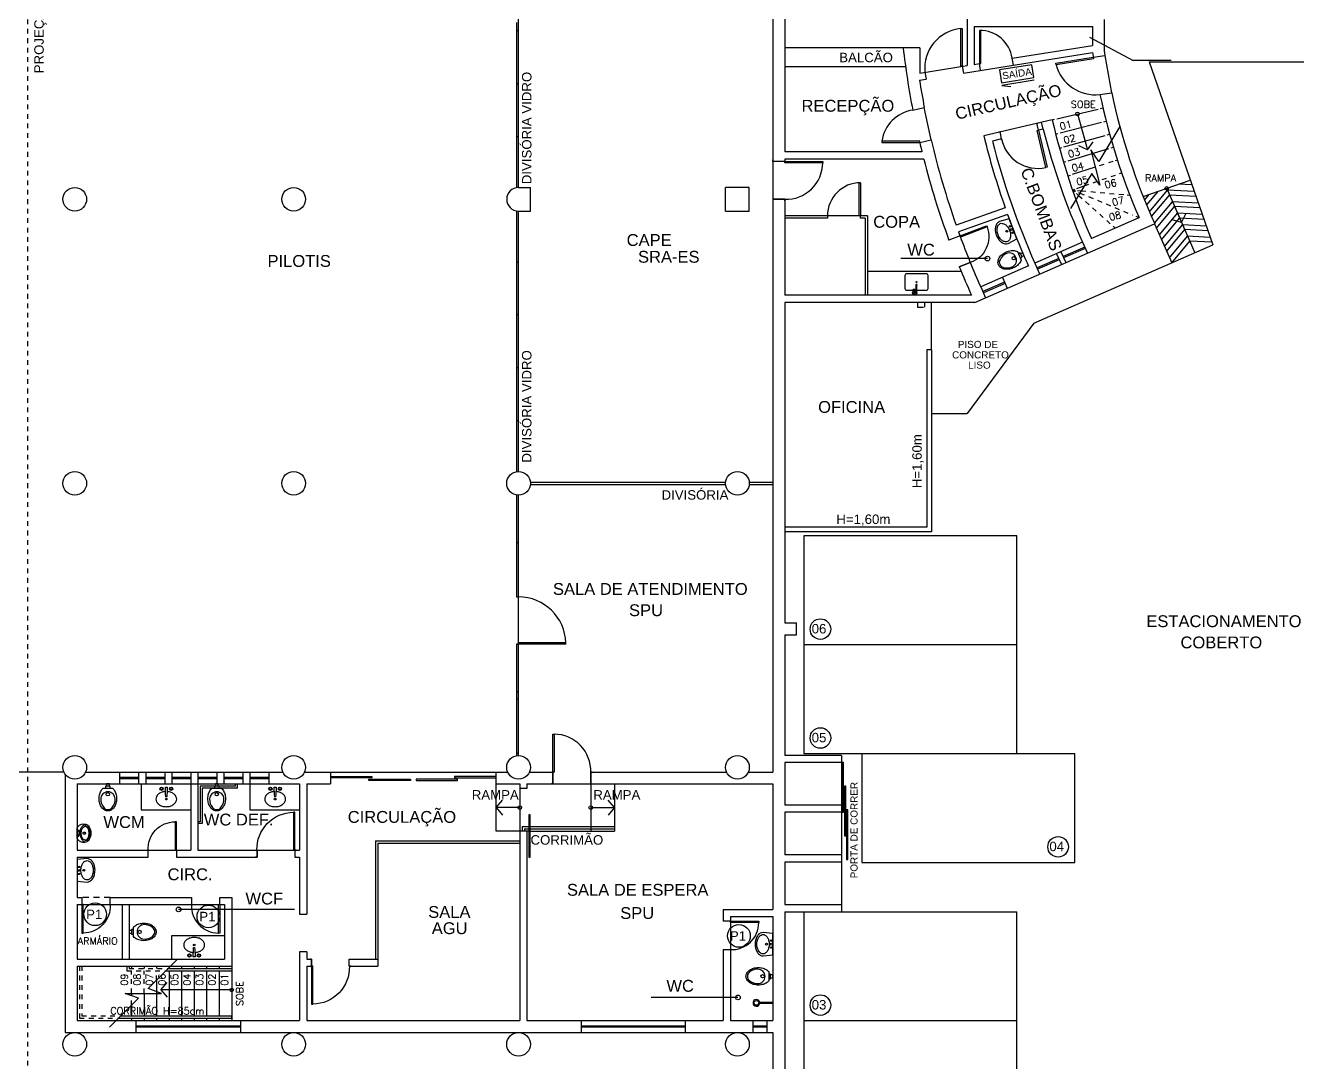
# Model space of a CAD drawing. Header units: millimetres. Extents: x -8 to 5830, y -596 to 3598.
# Drawn here: x 1580.86 to 1607.73, y 2349.71 to 2371.62 of the extents above; entities that cross this region are included whole.
import ezdxf

# ---------------------------------------------------------------- set-up
doc = ezdxf.new("R2010")
doc.units = ezdxf.units.MM
for name, pattern in [('CONTINU', [0]), ('DASHDOT', [1, 0.5, -0.25, 0, -0.25]), ('HIDDEN', [9.525, 6.35, -3.175])]:
    doc.linetypes.add(name, pattern=pattern)
doc.layers.get('0').update_dxf_attribs({"color": 9})
doc.styles.add('80X50', font='romans.shx')
doc.styles.get("Standard").update_dxf_attribs({"font": 'arial.ttf'})

# ---------------------------------------------------------------- blocks, each defined once
blk = doc.blocks.new('P80')
for points in [[(0, 0.86), (0, 0.83), (0.15, 0.83), (0.15, 0.86)], [(0, 0), (0, 0.03), (0.15, 0.03), (0.15, 0)]]:
    blk.add_lwpolyline(points)
blk.add_lwpolyline([(-0.8, 0.06), (0, 0.06), (0, 0.03), (-0.8, 0.03)], close=True)
at = {"color": 8}
blk.add_arc((-0.025, 0.056), 0.775, 88.1408, 179.6698, dxfattribs=at)
blk = doc.blocks.new('P60 - parede 25cm')
blk.add_lwpolyline([(-0.725, 0.57), (-0.125, 0.57), (-0.125, 0.6), (-0.725, 0.6)], close=True)
for points in [[(-0.125, 0.63), (-0.125, 0.6), (0.125, 0.6), (0.125, 0.63)], [(-0.125, -0.03), (-0.125, 0), (0.125, 0), (0.125, -0.03)]]:
    blk.add_lwpolyline(points)
at = {"color": 8}
blk.add_arc((-0.154, 0.57), 0.571, 180, 272.8975, dxfattribs=at)
blk = doc.blocks.new('P80 - parede 25cm')
for points in [[(-0.03, -0.125), (0, -0.125), (0, 0.125), (-0.03, 0.125)], [(0.83, -0.125), (0.8, -0.125), (0.8, 0.125), (0.83, 0.125)]]:
    blk.add_lwpolyline(points)
blk.add_lwpolyline([(0.77, -0.925), (0.77, -0.125), (0.8, -0.125), (0.8, -0.925)], close=True)
at = {"color": 8}
blk.add_arc((0.774, -0.15), 0.775, 178.1408, 269.6698, dxfattribs=at)
blk = doc.blocks.new('P60')
at = {"color": 252}
blk.add_lwpolyline([(-0.6, 0.06), (0, 0.06), (0, 0.03), (-0.6, 0.03)], close=True, dxfattribs=at)
at = {"color": 8}
blk.add_arc((-0.029, 0.06), 0.571, 87.1025, 180, dxfattribs=at)
blk = doc.blocks.new('Chuveiro')
at = {"lineweight": -2}
for p, q in [((-0.28, 0), (-0.301, 0)), ((0, 0), (-0.28, 0)), ((-0.28, -0.02), (-0.301, -0.02)), ((0, -0.02), (-0.28, -0.02))]:
    blk.add_line(p, q, dxfattribs=at)
at = {"color": 8, "lineweight": -2}
blk.add_circle((-0.35, -0.01), 0.05, dxfattribs=at)
at = {"lineweight": -2}
blk.add_arc((-0.35, -0.01), 0.07, 8.2132, 351.7868, dxfattribs=at)
blk = doc.blocks.new('Vaso')
for points in [[(0.03, -0.05), (0.03, 0), (-0.03, 0), (-0.03, -0.05)], [(0.05, -0.09), (0.05, -0.05), (-0.05, -0.05), (-0.05, -0.09)]]:
    blk.add_lwpolyline(points)
for points in [[(0.183, -0.31, -0.071776), (0.168, -0.413, -0.083144), (0.129, -0.494, -0.106699), (0.065, -0.552, -0.132564), (-0.002, -0.57, -0.132564), (-0.069, -0.552, -0.106699), (-0.133, -0.494, -0.083144), (-0.172, -0.413, -0.071776), (-0.187, -0.31, -0.071776), (-0.172, -0.207, -0.083144), (-0.133, -0.126, -0.060171), (-0.1, -0.09), (0.096, -0.09, -0.060171), (0.129, -0.126, -0.083144), (0.168, -0.207, -0.071776)], [(-0.088, -0.497, 0.2474), (0, -0.541, 0.2474), (0.088, -0.497, 0.197858), (0.152, -0.318, 0.418329), (0, -0.168, 0.418329), (-0.152, -0.318, 0.197858)]]:
    blk.add_lwpolyline(points, format="xyb", close=True)
blk.add_circle((-0.002, -0.22), 0.0352)
blk = doc.blocks.new('Cuba-emp')
blk.add_lwpolyline([(0.21, 0.248), (0, 0.227), (0, -0.227), (0.21, -0.248, 0.137816), (0.271, -0.231, 0.107041), (0.329, -0.176, 0.080751), (0.364, -0.099, 0.068643), (0.378, -0.001, 0.068643), (0.364, 0.098, 0.080751), (0.329, 0.174, 0.107041), (0.271, 0.23, 0.115752), (0.21, 0.248)], format="xyb")
blk.add_lwpolyline([(0.21, 0.205, -0.131827), (0.25, 0.194, -0.106633), (0.297, 0.151, -0.083482), (0.328, 0.087, -0.072232), (0.341, 0, -0.072232), (0.328, -0.087, -0.083482), (0.297, -0.151, -0.106633), (0.25, -0.194, -0.131827), (0.21, -0.205, -0.131827), (0.17, -0.194, -0.106633), (0.123, -0.151, -0.083482), (0.092, -0.087, -0.072232), (0.079, 0, -0.072232), (0.092, 0.087, -0.083482), (0.123, 0.151, -0.106633), (0.17, 0.194, -0.131827)], format="xyb", close=True)
for centre, radius in [((0.037, -0.002), 0.0193), ((0.037, -0.002), 0.0193), ((0.036, 0.071), 0.0155), ((0.14, -0.001), 0.0198), ((0.036, -0.076), 0.0155)]:
    blk.add_circle(centre, radius)
blk = doc.blocks.new('Cuba')
blk.add_lwpolyline([(-0.016, 0.16, 0.059592), (-0.087, 0.147, 0.084248), (-0.156, 0.113, 0.106469), (-0.205, 0.058, 0.130159), (-0.22, 0, 0.130159), (-0.205, -0.058, 0.106469), (-0.156, -0.113, 0.084248), (-0.087, -0.147, 0.073281), (0, -0.16, 0.073281), (0.087, -0.147, 0.084248), (0.156, -0.113, 0.106469), (0.205, -0.058, 0.130159), (0.22, 0, 0.130159), (0.205, 0.058, 0.106469), (0.156, 0.113, 0.084248), (0.087, 0.147, 0.058268), (0.018, 0.159, 0.073281)], format="xyb")
blk.add_lwpolyline([(0.001, 0.05), (-0.007, 0.05, -0.389688), (-0.009, 0.052, -0.017234), (-0.019, 0.248, -0.418769), (-0.017, 0.25), (0.001, 0.25), (0.019, 0.25, -0.418769), (0.021, 0.248, -0.017234), (0.011, 0.052, -0.389688), (0.009, 0.05)], format="xyb", close=True)
for centre, radius in [((-0.099, 0.22), 0.035), ((0, 0), 0.0175), ((0.101, 0.22), 0.035)]:
    blk.add_circle(centre, radius)
at = {"color": 8}
for centre, radius in [((-0.099, 0.22), 0.025), ((-0.099, 0.22), 0.024), ((0.101, 0.22), 0.025), ((0.101, 0.22), 0.024)]:
    blk.add_circle(centre, radius, dxfattribs=at)
blk = doc.blocks.new('MIC')
for p, q in [((0, 0), (0, 0.111)), ((0.294, 0.002), (0.294, 0)), ((0, -0.112), (0, 0)), ((0.294, 0), (0.294, -0.002))]:
    blk.add_line(p, q)
for points in [[(0, 0.053, -0.473116), (0.005, 0.056), (0.025, 0.051, -0.362542), (0.031, 0.043), (0.033, 0.028, 0.564769), (0.039, 0.023)], [(0.002, 0.08), (0.034, 0.057, -0.1805), (0.041, 0.045), (0.043, 0.032, 0.35029), (0.049, 0.026, -0.252034), (0.063, 0.019)], [(0.064, 0.016, -0.100603), (0.082, 0.1, -0.114611), (0.123, 0.161, -0.309836), (0.21, 0.175, -0.309836)], [(0.161, -0.146), (0.165, -0.147, 0.189039), (0.197, -0.145, 0.189014), (0.26, -0.08, 0.116802), (0.275, 0, 0.116802), (0.26, 0.08, 0.189014), (0.197, 0.145, 0.189039), (0.165, 0.147), (0.161, 0.146)], [(0, -0.053, 0.473116), (0.005, -0.056), (0.025, -0.052, 0.362542), (0.031, -0.043), (0.033, -0.029, -0.564769), (0.039, -0.023)], [(0.002, -0.081), (0.034, -0.057, 0.1805), (0.041, -0.046), (0.043, -0.032, -0.35029), (0.049, -0.026, 0.252034), (0.063, -0.02)], [(0.064, -0.016, 0.100603), (0.082, -0.1, 0.114611), (0.123, -0.161, 0.309836), (0.21, -0.175, 0.309836)]]:
    blk.add_lwpolyline(points, format="xyb")
blk.add_lwpolyline([(0.247, 0), (0.247, -0.008, -0.102017), (0.231, -0.09, -0.100634), (0.2, -0.137, -0.31043), (0.159, -0.144, -0.029837), (0.153, -0.143, -0.193887), (0.101, -0.08, -0.096635), (0.085, 0, -0.096635), (0.101, 0.08, -0.193887), (0.153, 0.142, -0.029837), (0.159, 0.144, -0.31043), (0.2, 0.137, -0.100634), (0.231, 0.09, -0.102017), (0.247, 0.008)], format="xyb", close=True)
blk.add_circle((0.046, 0), 0.0075)
at = {"linetype": 'DASHDOT'}
blk.add_circle((0.152, 0), 0.024, dxfattribs=at)
for centre, radius, start, end in [((0.014, 0.111), 0.0142, 142.0649, 179.055), ((0.138, 0.032), 0.161, 69.9635, 146.7254), ((0.046, 0), 0.024, 251.9674, 108.0326), ((0.139, 0.048), 0.146, 35.2589, 68.1534), ((0.035, -0.011), 0.264, 26.2626, 32.6613), ((-0.029, -0.043), 0.336, 21.0674, 26.2626), ((0.16, 0.03), 0.134, 1.8451, 21.0674), ((-0.722, 0.002), 1.016, 360, 1.8451), ((0.014, -0.111), 0.0142, 180.945, 217.9351), ((0.138, -0.032), 0.161, 213.2746, 290.0365), ((0.139, -0.048), 0.146, 291.8466, 324.7411), ((0.035, 0.011), 0.264, 327.3387, 333.7374), ((-0.029, 0.043), 0.336, 333.7374, 338.9326), ((0.16, -0.03), 0.134, 338.9326, 358.1549), ((-0.722, -0.002), 1.016, 358.1549, 360)]:
    blk.add_arc(centre, radius, start, end)
blk = doc.blocks.new('PIA')
for p, q in [((0, 0.245), (0.044, 0.245)), ((0.01, 0.23), (0.01, 0.06)), ((0.01, 0.215), (0.031, 0.215)), ((0.03, 0.175), (0.01, 0.175))]:
    blk.add_line(p, q)
for points in [[(-0.01, 0.175), (-0.205, 0.175, 0.414214), (-0.245, 0.135), (-0.245, -0.135, 0.414214), (-0.205, -0.175), (0.205, -0.175, 0.414214), (0.245, -0.135), (0.245, 0.135, 0.414214), (0.205, 0.175), (0.08, 0.175)], [(0.08, 0.173), (0.08, 0.21, 0.133256), (0.078, 0.217, 0.106756), (0.073, 0.223, 0.082828), (0.065, 0.227, 0.071352), (0.055, 0.228, 0.071352), (0.045, 0.227, 0.082828), (0.037, 0.223, 0.106756), (0.032, 0.217, 0.133256), (0.03, 0.21), (0.03, 0.173)]]:
    blk.add_lwpolyline(points, format="xyb")
blk.add_lwpolyline([(-0.01, 0.23), (-0.01, 0.06)])
blk.add_lwpolyline([(0.03, 0.173, 0.133256), (0.032, 0.166, 0.106756), (0.037, 0.16, 0.082828), (0.045, 0.157, 0.071352), (0.055, 0.155, 0.071352), (0.065, 0.157, 0.082828), (0.073, 0.16, 0.106756), (0.078, 0.166, 0.133256), (0.08, 0.173, 0.133256), (0.078, 0.179, 0.106756), (0.073, 0.185, 0.082828), (0.065, 0.189, 0.071352), (0.055, 0.19, 0.071352), (0.045, 0.189, 0.082828), (0.037, 0.185, 0.106756), (0.032, 0.179, 0.133256)], format="xyb", close=True)
at = {"color": 8}
for points in [[(0.046, 0.245, 0.263265), (0.037, 0.23), (0.037, 0.223)], [(0.073, 0.223), (0.073, 0.23, 0.546464), (0.048, 0.246, 0.546464)]]:
    blk.add_lwpolyline(points, format="xyb", dxfattribs=at)
blk.add_lwpolyline([(0.062, 0.165, 0.133256), (0.062, 0.167, 0.106756), (0.06, 0.169, 0.082828), (0.058, 0.17, 0.071352), (0.055, 0.171, 0.071352), (0.052, 0.17, 0.082828), (0.05, 0.169, 0.106756), (0.048, 0.167, 0.133256), (0.047, 0.165, 0.133256), (0.048, 0.163, 0.106756), (0.05, 0.162, 0.082828), (0.052, 0.16, 0.071352), (0.055, 0.16, 0.071352), (0.058, 0.16, 0.082828), (0.06, 0.162, 0.106756), (0.062, 0.163, 0.133256)], format="xyb", close=True, dxfattribs=at)
blk.add_circle((0, 0), 0.01)
for centre, radius, start, end in [((0, 0.23), 0.015, 311.8103, 228.1897), ((0, 0.23), 0.01, 0.0002, 180.0002), ((0, 0.06), 0.01, 180.0001, 0.0001), ((0.044, 0.255), 0.01, 270, 294.62)]:
    blk.add_arc(centre, radius, start, end)
for centre, radius, start, end in [((0, 0.06), 0.0125, 143.1301, 36.8699), ((0.055, 0.23), 0.035, 315.5847, 154.6231), ((0.055, 0.23), 0.035, 205.3769, 224.4153)]:
    blk.add_arc(centre, radius, start, end, dxfattribs=at)

msp = doc.modelspace()

# ---------------------------------------------------------------- linework, layer by layer
for p, q in [((1596.65, 2384.171), (1596.65, 2355.848)), ((1591.275, 2368.198), (1591.275, 2372.548)), ((1600.75, 2372.323), (1600.75, 2370.774)), ((1596.9, 2372.048), (1596.9, 2368.948)), ((1591.235, 2371.68), (1591.235, 2368.194)), ((1603.65, 2371.748), (1603.65, 2371.064)), ((1600.9, 2371.598), (1603.4, 2371.598)), ((1600.9, 2371.598), (1600.9, 2370.798)), ((1603.4, 2371.598), (1603.4, 2371.198)), ((1599.75, 2371.148), (1596.9, 2371.148)), ((1599.75, 2371.148), (1599.75, 2370.614)), ((1601.705, 2370.926), (1603.4, 2371.198)), ((1600.674, 2370.609), (1603.4, 2371.046)), ((1600.9, 2370.798), (1601.014, 2370.816)), ((1601.037, 2370.668), (1601.014, 2370.816)), ((1601.729, 2370.778), (1601.705, 2370.926)), ((1603.415, 2370.947), (1603.662, 2370.984)), ((1603.662, 2370.984), (1603.805, 2370.196)), ((1604.596, 2370.848), (1615.05, 2370.848)), ((1604.596, 2370.848), (1605.94, 2366.985)), ((1599.452, 2370.748), (1596.9, 2370.748)), ((1599.75, 2370.614), (1600.75, 2370.774)), ((1599.86, 2370.631), (1599.884, 2370.483)), ((1600.65, 2370.758), (1600.674, 2370.609)), ((1599.747, 2370.461), (1599.884, 2370.483)), ((1603.557, 2370.159), (1603.805, 2370.196)), ((1599.603, 2369.832), (1599.847, 2369.889)), ((1599.993, 2369.205), (1599.847, 2369.889)), ((1603.084, 2369.752), (1603.296, 2368.989)), ((1602.549, 2369.627), (1601.103, 2369.291)), ((1602.26, 2369.406), (1602.226, 2369.552)), ((1602.357, 2369.428), (1602.323, 2369.574)), ((1599.749, 2369.148), (1599.993, 2369.205)), ((1601.481, 2369.224), (1601.286, 2369.179)), ((1601.481, 2369.224), (1601.447, 2369.37)), ((1602.357, 2369.428), (1602.26, 2369.406)), ((1599.797, 2368.948), (1596.9, 2368.948)), ((1603.296, 2368.989), (1603.108, 2369.077)), ((1603.296, 2368.989), (1603.412, 2369.161)), ((1596.9, 2368.748), (1596.65, 2368.748)), ((1596.9, 2368.798), (1596.9, 2368.748)), ((1599.835, 2368.798), (1596.9, 2368.798)), ((1591.275, 2368.198), (1591.525, 2368.198)), ((1591.525, 2367.698), (1591.525, 2368.198)), ((1595.65, 2367.698), (1595.65, 2368.198)), ((1596.15, 2368.198), (1595.65, 2368.198)), ((1596.15, 2367.698), (1596.15, 2368.198)), ((1604.967, 2368.179), (1605.283, 2367.454)), ((1596.65, 2367.948), (1596.9, 2367.948)), ((1596.9, 2367.948), (1596.9, 2365.92)), ((1591.235, 2367.701), (1591.235, 2362.194)), ((1591.275, 2367.698), (1591.525, 2367.698)), ((1591.275, 2362.198), (1591.275, 2367.698)), ((1595.65, 2367.698), (1596.15, 2367.698)), ((1601.556, 2367.768), (1600.519, 2367.403)), ((1601.607, 2367.627), (1600.569, 2367.262)), ((1605.283, 2367.454), (1605.374, 2367.64)), ((1600.913, 2365.77), (1604.713, 2367.431)), ((1603.375, 2367.119), (1604.383, 2367.56)), ((1605.283, 2367.454), (1605.085, 2367.514)), ((1600.602, 2367.173), (1600.368, 2367.083)), ((1603.192, 2367.039), (1602.184, 2366.599)), ((1603.192, 2367.039), (1603.292, 2366.81)), ((1602.16, 2365.333), (1605.94, 2366.985)), ((1602.642, 2366.799), (1602.742, 2366.57)), ((1602.734, 2366.839), (1602.834, 2366.61)), ((1603.236, 2366.939), (1602.778, 2366.738)), ((1603.248, 2366.911), (1602.79, 2366.711)), ((1600.585, 2366.523), (1600.818, 2366.614)), ((1602.046, 2366.539), (1601.038, 2366.098)), ((1602.184, 2366.599), (1602.284, 2366.37)), ((1602.686, 2366.698), (1602.228, 2366.498)), ((1602.698, 2366.671), (1602.24, 2366.471)), ((1600.628, 2366.42), (1598.65, 2366.42)), ((1601.497, 2366.298), (1601.597, 2366.069)), ((1601.038, 2366.098), (1601.139, 2365.869)), ((1601.541, 2366.198), (1601.083, 2365.997)), ((1601.553, 2366.17), (1601.095, 2365.97)), ((1600.844, 2365.92), (1596.9, 2365.92)), ((1600.913, 2365.77), (1596.9, 2365.77)), ((1596.9, 2365.77), (1596.9, 2358.998)), ((1599.9, 2364.77), (1599.9, 2361.02)), ((1600, 2364.77), (1599.9, 2364.77)), ((1600, 2364.77), (1600, 2360.92)), ((1591.524, 2361.973), (1595.652, 2361.973)), ((1596.149, 2361.973), (1596.65, 2361.973)), ((1591.235, 2361.701), (1591.235, 2359.548)), ((1591.275, 2356.198), (1591.275, 2361.698)), ((1591.524, 2361.923), (1595.652, 2361.923)), ((1596.149, 2361.923), (1596.65, 2361.923)), ((1599.9, 2361.02), (1596.9, 2361.02)), ((1600, 2360.92), (1596.9, 2360.92)), ((1596.9, 2358.998), (1597.15, 2358.998)), ((1597.15, 2358.748), (1597.15, 2358.998)), ((1596.9, 2358.748), (1597.15, 2358.748)), ((1596.9, 2358.748), (1596.9, 2356.198)), ((1591.235, 2358.548), (1591.235, 2356.194)), ((1592.275, 2358.548), (1591.235, 2358.548)), ((1591.235, 2356.248), (1591.275, 2356.248)), ((1598.1, 2356.198), (1596.9, 2356.198)), ((1598.1, 2356.048), (1596.9, 2356.048)), ((1596.9, 2356.048), (1596.9, 2355.148)), ((1598.1, 2356.198), (1598.1, 2352.898)), ((1581.7, 2355.798), (1581.7, 2350.348)), ((1582.13, 2355.848), (1586.296, 2355.848)), ((1586.755, 2355.848), (1591.046, 2355.848)), ((1587.3, 2355.848), (1587.3, 2355.598)), ((1590.8, 2354.598), (1590.8, 2355.848)), ((1591.505, 2355.848), (1592, 2355.848)), ((1592, 2355.598), (1592, 2355.848)), ((1592.8, 2355.848), (1595.671, 2355.848)), ((1592.8, 2355.598), (1592.8, 2355.848)), ((1596.13, 2355.848), (1596.65, 2355.848)), ((1582.85, 2355.738), (1583.25, 2355.738)), ((1583.25, 2355.708), (1582.85, 2355.708)), ((1583.4, 2355.738), (1583.8, 2355.738)), ((1583.8, 2355.708), (1583.4, 2355.708)), ((1583.95, 2355.738), (1584.35, 2355.738)), ((1584.35, 2355.708), (1583.95, 2355.708)), ((1584.5, 2355.738), (1584.9, 2355.738)), ((1584.9, 2355.708), (1584.5, 2355.708)), ((1585.05, 2355.738), (1585.45, 2355.738)), ((1585.45, 2355.708), (1585.05, 2355.708)), ((1585.6, 2355.738), (1586, 2355.738)), ((1586, 2355.708), (1585.6, 2355.708)), ((1586.65, 2355.598), (1586.65, 2354.198)), ((1586.8, 2355.598), (1586.8, 2352.848)), ((1586.8, 2355.598), (1587.3, 2355.598)), ((1590.8, 2355.598), (1591.3, 2355.598)), ((1591.3, 2355.598), (1591.3, 2350.598)), ((1591.45, 2355.498), (1591.3, 2355.498)), ((1591.45, 2355.598), (1591.45, 2355.498)), ((1591.45, 2355.598), (1596.65, 2355.598)), ((1592.802, 2355.598), (1592.802, 2354.598)), ((1593.302, 2355.598), (1593.302, 2354.598)), ((1596.65, 2355.598), (1596.65, 2352.948)), ((1590.8, 2355.098), (1590.935, 2355.255)), ((1593.302, 2355.098), (1593.168, 2355.255)), ((1591.3, 2355.098), (1590.8, 2355.098)), ((1590.8, 2355.098), (1590.935, 2354.94)), ((1592.802, 2355.098), (1593.302, 2355.098)), ((1593.302, 2355.098), (1593.168, 2354.94)), ((1598.1, 2355.148), (1596.9, 2355.148)), ((1598.1, 2354.998), (1596.9, 2354.998)), ((1596.9, 2354.998), (1596.9, 2354.098)), ((1591.35, 2354.698), (1591.49, 2354.698)), ((1591.35, 2354.698), (1591.35, 2354.598)), ((1591.52, 2354.698), (1593.302, 2354.698)), ((1591.49, 2354.598), (1590.8, 2354.598)), ((1591.4, 2354.648), (1591.49, 2354.648)), ((1591.4, 2354.648), (1591.4, 2354.598)), ((1591.45, 2354.598), (1591.45, 2350.598)), ((1591.52, 2354.648), (1593.302, 2354.648)), ((1591.52, 2354.598), (1593.302, 2354.598)), ((1586.55, 2354.198), (1586.55, 2354.048)), ((1586.55, 2354.198), (1586.65, 2354.198)), ((1588.25, 2354.398), (1591.3, 2354.398)), ((1588.25, 2354.398), (1588.25, 2351.898)), ((1588.3, 2354.348), (1591.3, 2354.348)), ((1588.3, 2354.348), (1588.3, 2351.748)), ((1586.55, 2354.048), (1586.65, 2354.048)), ((1586.65, 2354.048), (1586.65, 2352.848)), ((1598.1, 2354.098), (1596.9, 2354.098)), ((1598.1, 2353.948), (1596.9, 2353.948)), ((1596.9, 2353.948), (1596.9, 2353.048)), ((1581.95, 2353.198), (1582.05, 2353.198)), ((1582.05, 2353.198), (1582.05, 2353.048)), ((1582.65, 2353.048), (1582.65, 2353.198)), ((1582.65, 2353.198), (1584.365, 2353.198)), ((1584.365, 2353.198), (1584.365, 2353.048)), ((1584.965, 2353.048), (1584.965, 2353.198)), ((1584.965, 2353.198), (1585.215, 2353.198)), ((1585.215, 2353.198), (1585.215, 2351.698)), ((1581.95, 2353.048), (1585.065, 2353.048)), ((1581.95, 2353.048), (1581.95, 2351.898)), ((1582.9, 2353.048), (1582.9, 2351.898)), ((1583.05, 2353.048), (1583.05, 2351.898)), ((1585.065, 2353.048), (1585.065, 2351.898)), ((1586.65, 2352.848), (1586.8, 2352.848)), ((1595.6, 2352.948), (1595.6, 2352.698)), ((1595.6, 2352.948), (1596.65, 2352.948)), ((1595.75, 2352.798), (1596.65, 2352.798)), ((1595.75, 2352.798), (1595.75, 2350.598)), ((1596.65, 2352.798), (1596.65, 2350.598)), ((1596.9, 2353.048), (1598.1, 2353.048)), ((1596.9, 2352.898), (1601.803, 2352.898)), ((1596.9, 2352.898), (1596.9, 2345.998)), ((1597.303, 2352.898), (1597.303, 2345.998)), ((1595.75, 2352.698), (1595.6, 2352.698)), ((1583.95, 2352.398), (1585.065, 2352.398)), ((1583.95, 2351.898), (1583.95, 2352.398)), ((1586.8, 2352.048), (1586.65, 2352.048)), ((1586.65, 2352.048), (1586.65, 2350.598)), ((1586.8, 2352.048), (1586.8, 2351.898)), ((1595.6, 2352.098), (1595.75, 2352.098)), ((1595.6, 2352.098), (1595.6, 2350.598)), ((1581.95, 2351.898), (1585.065, 2351.898)), ((1581.95, 2351.748), (1585.215, 2351.748)), ((1581.95, 2351.748), (1581.95, 2350.598)), ((1586.8, 2351.898), (1586.9, 2351.898)), ((1586.8, 2351.748), (1586.9, 2351.748)), ((1586.8, 2351.748), (1586.8, 2350.598)), ((1586.9, 2351.898), (1586.9, 2351.748)), ((1587.7, 2351.748), (1587.7, 2351.898)), ((1587.7, 2351.898), (1588.3, 2351.898)), ((1587.7, 2351.748), (1588.3, 2351.748)), ((1583.825, 2351.648), (1585.215, 2351.648)), ((1583.875, 2351.698), (1585.215, 2351.698)), ((1583.715, 2351.248), (1583.85, 2351.405)), ((1583.715, 2351.248), (1583.85, 2351.09)), ((1585.215, 2351.248), (1583.715, 2351.248)), ((1582.825, 2350.648), (1585.215, 2350.648)), ((1582.875, 2350.698), (1585.215, 2350.698)), ((1585.215, 2350.648), (1585.215, 2350.698)), ((1581.95, 2350.598), (1586.65, 2350.598)), ((1583.2, 2350.348), (1583.2, 2350.598)), ((1583.2, 2350.488), (1585.4, 2350.488)), ((1585.4, 2350.458), (1583.2, 2350.458)), ((1585.4, 2350.598), (1585.4, 2350.348)), ((1586.8, 2350.598), (1591.3, 2350.598)), ((1591.45, 2350.598), (1595.6, 2350.598)), ((1592.6, 2350.598), (1592.6, 2350.348)), ((1592.6, 2350.488), (1594.8, 2350.488)), ((1594.8, 2350.458), (1592.6, 2350.458)), ((1594.8, 2350.348), (1594.8, 2350.598)), ((1595.75, 2350.598), (1596.65, 2350.598)), ((1596.224, 2350.598), (1596.224, 2350.348)), ((1596.224, 2350.488), (1596.524, 2350.488)), ((1596.524, 2350.458), (1596.224, 2350.458)), ((1596.524, 2350.348), (1596.524, 2350.598)), ((1581.7, 2350.348), (1596.65, 2350.348)), ((1596.65, 2350.348), (1596.65, 2345.498))]:
    msp.add_line(p, q)
at = {"linetype": 'DASHDOT', "ltscale": 0.03}
msp.add_line((1580.9, 2378.348), (1580.9, 2348.948), dxfattribs=at)
at = {"linetype": 'CONTINU', "lineweight": -2}
for p, q in [((1603.337, 2371.369), (1604.26, 2370.876)), ((1597.8, 2367.598), (1596.9, 2367.598)), ((1597.8, 2367.598), (1597.8, 2367.548)), ((1598.65, 2367.598), (1597.802, 2367.598)), ((1598.5, 2367.548), (1598.5, 2367.598)), ((1598.65, 2367.598), (1598.65, 2365.92)), ((1597.8, 2367.548), (1596.9, 2367.548)), ((1598.6, 2367.548), (1598.5, 2367.548)), ((1598.6, 2367.548), (1598.6, 2365.92)), ((1600, 2364.77), (1600, 2365.77))]:
    msp.add_line(p, q, dxfattribs=at)
at = {"linetype": 'CONTINU'}
for p, q in [((1605.065, 2370.876), (1604.26, 2370.876)), ((1602.17, 2370.463), (1601.484, 2370.354)), ((1601.484, 2370.354), (1601.672, 2370.332)), ((1602.646, 2369.65), (1603.523, 2369.854)), ((1603.571, 2369.865), (1603.62, 2369.877)), ((1602.549, 2369.627), (1602.598, 2369.638)), ((1602.719, 2369.352), (1603.591, 2369.575)), ((1603.639, 2369.587), (1603.688, 2369.6)), ((1602.622, 2369.328), (1602.67, 2369.34)), ((1602.798, 2369.056), (1603.665, 2369.297)), ((1603.713, 2369.31), (1603.761, 2369.324)), ((1602.701, 2369.029), (1602.75, 2369.043)), ((1602.883, 2368.761), (1603.745, 2369.02)), ((1603.793, 2369.035), (1603.841, 2369.049)), ((1602.787, 2368.733), (1602.835, 2368.747)), ((1603.926, 2368.776), (1603.878, 2368.761)), ((1602.926, 2368.453), (1602.879, 2368.438)), ((1603.457, 2368.625), (1602.974, 2368.469)), ((1603.969, 2368.489), (1604.016, 2368.505)), ((1602.977, 2368.146), (1603.024, 2368.162)), ((1602.977, 2368.146), (1603.038, 2368.12)), ((1602.977, 2368.146), (1603.031, 2368.141)), ((1602.977, 2368.146), (1603.019, 2368.108)), ((1603.071, 2368.178), (1603.225, 2368.232)), ((1603.086, 2368.136), (1603.163, 2368.128)), ((1604.469, 2368.006), (1605.464, 2368.352)), ((1604.541, 2367.825), (1604.784, 2368.115)), ((1604.603, 2367.683), (1604.984, 2368.14)), ((1604.967, 2368.179), (1605.561, 2366.82)), ((1605.548, 2368.111), (1604.984, 2368.14)), ((1605.499, 2368.251), (1605.216, 2368.266)), ((1603.062, 2368.07), (1603.105, 2368.031)), ((1603.101, 2368.094), (1603.134, 2368.08)), ((1604.134, 2368.039), (1604.189, 2368.034)), ((1604.497, 2367.927), (1604.6, 2368.051)), ((1604.648, 2367.581), (1605.028, 2368.037)), ((1604.709, 2367.44), (1605.09, 2367.896)), ((1605.584, 2368.009), (1605.028, 2368.037)), ((1605.633, 2367.868), (1605.09, 2367.896)), ((1604.317, 2367.588), (1604.383, 2367.56)), ((1604.754, 2367.337), (1605.135, 2367.794)), ((1604.816, 2367.196), (1605.196, 2367.653)), ((1605.668, 2367.766), (1605.135, 2367.794)), ((1605.717, 2367.626), (1605.196, 2367.653)), ((1603.839, 2367.377), (1603.88, 2367.34)), ((1604.713, 2367.431), (1605.074, 2366.607)), ((1604.861, 2367.094), (1605.241, 2367.55)), ((1604.922, 2366.953), (1605.303, 2367.409)), ((1605.753, 2367.524), (1605.241, 2367.55)), ((1605.801, 2367.383), (1605.303, 2367.409)), ((1604.967, 2366.85), (1605.348, 2367.307)), ((1605.029, 2366.709), (1605.409, 2367.166)), ((1605.074, 2366.607), (1605.454, 2367.063)), ((1605.837, 2367.281), (1605.348, 2367.307)), ((1605.886, 2367.141), (1605.409, 2367.166)), ((1605.921, 2367.039), (1605.454, 2367.063)), ((1601.181, 2366.696), (1599.351, 2366.696)), ((1602.16, 2365.333), (1600.75, 2363.42)), ((1600, 2363.42), (1600.75, 2363.42)), ((1581.671, 2355.848), (1580.7, 2355.848)), ((1582.85, 2355.598), (1582.85, 2355.848)), ((1583.25, 2355.848), (1583.25, 2355.598)), ((1583.4, 2355.848), (1583.4, 2355.598)), ((1583.8, 2355.848), (1583.8, 2355.598)), ((1583.95, 2355.848), (1583.95, 2355.598)), ((1584.35, 2355.848), (1584.35, 2354.198)), ((1584.5, 2355.848), (1584.5, 2354.198)), ((1584.9, 2355.848), (1584.9, 2355.598)), ((1585.05, 2355.848), (1585.05, 2355.598)), ((1585.45, 2355.848), (1585.45, 2355.598)), ((1585.6, 2355.848), (1585.6, 2355.048)), ((1586, 2355.848), (1586, 2355.598)), ((1581.95, 2355.598), (1586.65, 2355.598)), ((1581.95, 2355.598), (1581.95, 2354.198)), ((1583.3, 2355.598), (1583.3, 2355.048)), ((1584.55, 2355.548), (1584.55, 2354.8)), ((1585.295, 2355.548), (1584.55, 2355.548)), ((1584.59, 2355.508), (1584.59, 2354.76)), ((1585.335, 2355.508), (1584.59, 2355.508)), ((1585.295, 2355.548), (1585.295, 2355.598)), ((1585.335, 2355.508), (1585.335, 2355.598)), ((1583.3, 2355.048), (1584.35, 2355.048)), ((1585.6, 2355.048), (1586.65, 2355.048)), ((1584.55, 2354.8), (1584.5, 2354.8)), ((1584.59, 2354.76), (1584.5, 2354.76)), ((1581.95, 2354.198), (1584.35, 2354.198)), ((1583.45, 2354.048), (1583.45, 2354.198)), ((1584.05, 2354.198), (1584.05, 2354.048)), ((1584.5, 2354.198), (1586.55, 2354.198)), ((1585.75, 2354.048), (1585.75, 2354.198)), ((1581.95, 2354.048), (1583.45, 2354.048)), ((1581.95, 2354.048), (1581.95, 2353.198)), ((1584.05, 2354.048), (1585.75, 2354.048)), ((1586.541, 2352.947), (1584.093, 2352.947)), ((1583.1, 2351.748), (1583.1, 2351.698)), ((1583.365, 2351.748), (1583.365, 2351.698)), ((1583.629, 2351.748), (1583.629, 2351.698)), ((1583.893, 2351.748), (1583.893, 2351.698)), ((1584.158, 2351.748), (1584.158, 2351.698)), ((1584.422, 2351.748), (1584.422, 2351.698)), ((1584.686, 2351.748), (1584.686, 2351.698)), ((1584.95, 2351.748), (1584.95, 2351.698)), ((1585.215, 2351.748), (1585.215, 2350.598)), ((1583.893, 2351.648), (1583.893, 2350.698)), ((1584.158, 2351.648), (1584.158, 2350.698)), ((1584.422, 2351.648), (1584.422, 2350.698)), ((1584.686, 2351.648), (1584.686, 2350.698)), ((1584.95, 2351.648), (1584.95, 2350.698)), ((1583.629, 2351.451), (1583.629, 2350.698)), ((1583.1, 2351.173), (1583.1, 2351.123)), ((1583.1, 2350.923), (1583.1, 2350.698)), ((1583.365, 2351.173), (1583.365, 2350.698)), ((1595.91, 2351.088), (1594.08, 2351.088)), ((1583.1, 2350.648), (1583.1, 2350.598)), ((1583.365, 2350.648), (1583.365, 2350.598)), ((1583.629, 2350.648), (1583.629, 2350.598)), ((1583.893, 2350.648), (1583.893, 2350.598)), ((1584.158, 2350.648), (1584.158, 2350.598)), ((1584.422, 2350.648), (1584.422, 2350.598)), ((1584.686, 2350.648), (1584.686, 2350.598)), ((1584.95, 2350.648), (1584.95, 2350.598))]:
    msp.add_line(p, q, dxfattribs=at)
at = {"linetype": 'DASHDOT', "ltscale": 0.2}
for p, q in [((1603.83, 2368.745), (1603.457, 2368.625)), ((1603.225, 2368.232), (1603.922, 2368.473)), ((1603.163, 2368.128), (1604.078, 2368.044)), ((1603.105, 2368.031), (1603.798, 2367.413)), ((1603.134, 2368.08), (1604.251, 2367.615)), ((1582, 2351.748), (1582, 2350.648)), ((1582.05, 2351.748), (1582.05, 2350.698)), ((1583, 2351.748), (1583, 2351.648)), ((1583.05, 2351.748), (1583.05, 2351.698)), ((1583, 2351.648), (1583.825, 2351.648)), ((1583.05, 2351.698), (1583.875, 2351.698)), ((1583.1, 2351.173), (1583.1, 2351.648)), ((1583.365, 2351.173), (1583.365, 2351.648)), ((1583.629, 2351.451), (1583.629, 2351.648)), ((1583.1, 2350.923), (1583.1, 2351.123)), ((1582, 2350.648), (1582.825, 2350.648)), ((1582.05, 2350.698), (1582.875, 2350.698))]:
    msp.add_line(p, q, dxfattribs=at)
at = {"linetype": 'HIDDEN', "ltscale": 0.02}
for p, q in [((1599.7, 2365.77), (1599.7, 2365.67)), ((1599.85, 2365.77), (1599.85, 2365.67)), ((1599.7, 2365.67), (1599.85, 2365.67)), ((1582.65, 2353.198), (1582.05, 2353.198)), ((1598.1, 2352.898), (1599.7, 2352.898))]:
    msp.add_line(p, q, dxfattribs=at)
for points in [[(1591.275, 2371.508), (1591.235, 2371.508)], [(1591.275, 2370.388), (1591.235, 2370.388)], [(1603.98, 2369.488), (1603.534, 2368.745), (1603.365, 2368.994), (1603.552, 2368.245), (1603.383, 2368.494), (1602.937, 2367.752)], [(1591.275, 2369.268), (1591.235, 2369.268)], [(1591.235, 2366.628), (1591.275, 2366.628)], [(1591.275, 2365.508), (1591.235, 2365.508)], [(1591.275, 2364.388), (1591.235, 2364.388)], [(1591.275, 2363.268), (1591.235, 2363.268)], [(1591.235, 2360.698), (1591.275, 2360.698)], [(1601.803, 2360.841), (1597.303, 2360.841)], [(1597.303, 2360.841), (1597.303, 2356.241), (1603.024, 2356.241)], [(1601.803, 2356.241), (1601.803, 2360.841)], [(1591.235, 2359.548), (1591.275, 2359.548)], [(1592.275, 2358.548), (1592.275, 2358.578), (1591.275, 2358.578)], [(1597.303, 2358.541), (1601.803, 2358.541)], [(1591.235, 2357.398), (1591.275, 2357.398)], [(1598.524, 2356.241), (1598.524, 2353.941), (1603.024, 2353.941), (1603.024, 2356.241)], [(1587.3, 2355.758), (1588.175, 2355.758), (1588.175, 2355.728), (1587.3, 2355.728)], [(1590.8, 2355.758), (1589.925, 2355.758), (1589.925, 2355.728), (1590.8, 2355.728)], [(1601.803, 2345.998), (1601.803, 2352.898)], [(1582.634, 2350.457), (1583.247, 2351.069), (1582.964, 2351.173), (1583.736, 2351.173), (1583.454, 2351.276), (1584.066, 2351.888)], [(1597.303, 2350.598), (1601.803, 2350.598)]]:
    msp.add_lwpolyline(points)
for points in [[(1600.65, 2370.758), (1600.62, 2370.758), (1600.62, 2371.558), (1600.65, 2371.558)], [(1601.014, 2370.816), (1601.044, 2370.816), (1601.044, 2371.516), (1601.014, 2371.516)], [(1603.415, 2370.947), (1603.42, 2370.917), (1602.63, 2370.791), (1602.625, 2370.82)], [(1599.749, 2369.148), (1599.749, 2369.178), (1598.949, 2369.178), (1598.949, 2369.148)], [(1598.5, 2367.598), (1598.47, 2367.598), (1598.47, 2368.298), (1598.5, 2368.298)], [(1588.115, 2355.698), (1588.99, 2355.698), (1588.99, 2355.668), (1588.115, 2355.668)], [(1589.11, 2355.668), (1589.985, 2355.668), (1589.985, 2355.698), (1589.11, 2355.698)], [(1591.49, 2354.048), (1591.52, 2354.048), (1591.52, 2354.948), (1591.49, 2354.948)]]:
    msp.add_lwpolyline(points, close=True)
at = {"linetype": 'CONTINU'}
msp.add_lwpolyline([(1601.476, 2370.408), (1602.161, 2370.518), (1602.117, 2370.789), (1601.432, 2370.679)], close=True, dxfattribs=at)
at = {"linetype": 'CONTINU', "lineweight": -2}
for points in [[(1598.142, 2354.998), (1598.142, 2356.048), (1598.112, 2356.048), (1598.112, 2354.998)], [(1598.188, 2354.498), (1598.188, 2355.548), (1598.158, 2355.548), (1598.158, 2354.498)], [(1598.233, 2353.998), (1598.233, 2355.048), (1598.203, 2355.048), (1598.203, 2353.998)]]:
    msp.add_lwpolyline(points, close=True, dxfattribs=at)
for centre, radius in [((1603.084, 2369.752), 0.0387), ((1581.9, 2367.948), 0.25), ((1586.525, 2367.948), 0.25), ((1604.967, 2368.179), 0.0387), ((1581.9, 2361.948), 0.25), ((1586.525, 2361.948), 0.25), ((1591.275, 2361.948), 0.25), ((1595.9, 2361.948), 0.25), ((1597.652, 2358.869), 0.217), ((1597.652, 2356.569), 0.217), ((1581.9, 2355.948), 0.25), ((1586.525, 2355.948), 0.25), ((1591.275, 2355.948), 0.25), ((1595.9, 2355.948), 0.25), ((1591.3, 2355.098), 0.0387), ((1592.802, 2355.098), 0.0387), ((1602.673, 2354.269), 0.217), ((1582.331, 2352.844), 0.24), ((1584.723, 2352.798), 0.24), ((1595.931, 2352.388), 0.24), ((1585.215, 2351.248), 0.0387), ((1597.652, 2350.926), 0.217), ((1581.9, 2350.098), 0.25), ((1586.525, 2350.098), 0.25), ((1591.275, 2350.098), 0.25), ((1595.9, 2350.098), 0.25)]:
    msp.add_circle(centre, radius)
at = {"linetype": 'CONTINU'}
for centre in [(1601.181, 2366.696), (1584.093, 2352.947), (1595.91, 2351.088)]:
    msp.add_circle(centre, 0.0498, dxfattribs=at)
for centre, radius, start, end in [((1600.704, 2370.714), 0.847, 95.6435, 185.63), ((1616.863, 2373.155), 17.577, 186.5596, 190.8982), ((1616.984, 2372.993), 13.722, 188.1592, 188.5768), ((1616.984, 2372.993), 13.472, 188.2347, 188.5768), ((1603.462, 2371.016), 0.862, 195.1324, 276.3696), ((1616.863, 2373.155), 17.327, 188.946, 190.8652), ((1616.984, 2372.993), 13.722, 191.9191, 203.3251), ((1616.984, 2372.993), 13.472, 191.9812, 204.3831), ((1599.73, 2369.052), 0.791, 99.2214, 170.8466), ((1616.984, 2372.993), 14.822, 193.1267, 203.346), ((1616.863, 2373.155), 17.327, 193.1806, 199.3892), ((1616.863, 2373.155), 16.227, 193.7791, 199.3892), ((1616.863, 2373.155), 14.977, 194.4097, 204.1022), ((1616.863, 2373.155), 17.577, 193.1806, 193.8511), ((1616.863, 2373.155), 16.077, 194.3201, 204.0684), ((1616.863, 2373.155), 17.577, 194.3552, 200.2111), ((1591.275, 2367.948), 0.25, 90, 270), ((1616.863, 2373.155), 16.227, 199.9188, 204.0641), ((1616.863, 2373.155), 17.327, 199.8852, 200.197), ((1616.863, 2373.155), 17.327, 200.2159, 204.0351), ((1616.863, 2373.155), 17.577, 202.1676, 204.3064), ((1591.275, 2358.548), 1, 1.7191, 90), ((1591.275, 2358.548), 1, 267.7076, 270)]:
    msp.add_arc(centre, radius, start, end)
msp.add_arc((1601.014, 2370.816), 0.7, 9.0903, 90, dxfattribs=at)
at = {"linetype": 'CONTINU', "lineweight": -2}
msp.add_arc((1598.5, 2367.598), 0.7, 90, 180, dxfattribs=at)

# ---------------------------------------------------------------- block references
for name, p, rotation in [('P80', (1602.289, 2369.413), 103.1000264888937), ('P80 - parede 25cm', (1596.775, 2367.948), 89.99999999999999), ('Cuba-emp', (1601.722, 2367.321), 201.3479056921175), ('Vaso', (1601.938, 2366.788), 293.3472051381825), ('P80 - parede 25cm', (1592.8, 2355.723), 180), ('P60', (1584.995, 2353.048), 90), ('Vaso', (1583.05, 2352.473), 90), ('P60', (1595.75, 2352.728), 180), ('Cuba', (1584.423, 2352.196), 180), ('Cuba-emp', (1596.65, 2352.212), 180), ('Vaso', (1596.65, 2351.532), 270)]:
    msp.add_blockref(name, p, dxfattribs=dict(rotation=rotation))
at = {"xscale": -1}
for name, p, rotation in [('P60 - parede 25cm', (1600.702, 2366.569), 21.18935630658316), ('P60', (1582.02, 2353.048), 270), ('P80', (1586.87, 2351.748), 270)]:
    msp.add_blockref(name, p, dxfattribs=dict(at, rotation=rotation))
at = {"linetype": 'CONTINU', "rotation": 180}
msp.add_blockref('PIA', (1599.682, 2366.2), dxfattribs=at)
at = {"linetype": 'CONTINU'}
for name, p in [('Vaso', (1582.601, 2355.598)), ('Cuba', (1583.833, 2355.277)), ('Vaso', (1584.9, 2355.598)), ('Cuba', (1586.133, 2355.277)), ('MIC', (1581.95, 2354.557)), ('Cuba-emp', (1581.95, 2353.774))]:
    msp.add_blockref(name, p, dxfattribs=at)
at = {"linetype": 'CONTINU', "xscale": -1, "rotation": 90}
for name, p in [('P80', (1586.58, 2354.198)), ('P60', (1584.08, 2354.198))]:
    msp.add_blockref(name, p, dxfattribs=at)
msp.add_blockref('Chuveiro', (1596.65, 2350.982))

# ---------------------------------------------------------------- texts
for s, height, rotation, p in [('PROJEÇÃO PAV. SUPERIOR', 0.2, 90, (1581.245, 2370.61)), ('DIVISÓRIA VIDRO', 0.2, 90, (1591.548, 2368.266)), ('CIRCULAÇÃO', 0.25, 12.9938, (1600.534, 2369.625)), ('C.BOMBAS', 0.25, 290.7086, (1601.876, 2368.557)), ('DIVISÓRIA VIDRO', 0.2, 90, (1591.548, 2362.385)), ('H=1,60m', 0.2, 90, (1599.793, 2361.845)), ('PORTA DE CORRER', 0.15, 90, (1598.437, 2353.604))]:
    msp.add_text(s, height=height, rotation=rotation).set_placement(p)
for s, height, p in [('BALCÃO', 0.2, (1598.05, 2370.843)), ('RECEPÇÃO', 0.25, (1597.253, 2369.798)), ('COPA', 0.25, (1598.768, 2367.347)), ('CAPE', 0.25, (1593.559, 2366.962)), ('PILOTIS', 0.25, (1585.972, 2366.52)), ('SRA-ES', 0.25, (1593.799, 2366.608)), ('WC', 0.25, (1599.488, 2366.758)), ('PISO DE', 0.15, (1600.555, 2364.807)), ('CONCRETO', 0.15, (1600.434, 2364.586)), ('LISO', 0.15, (1600.772, 2364.37)), ('OFICINA', 0.25, (1597.604, 2363.436)), ('DIVISÓRIA', 0.2, (1594.296, 2361.603)), ('H=1,60m', 0.2, (1597.989, 2361.089)), ('SALA DE ATENDIMENTO', 0.25, (1592.002, 2359.591)), ('SPU', 0.25, (1593.609, 2359.142)), ('06', 0.2, (1597.468, 2358.777)), ('ESTACIONAMENTO', 0.25, (1604.537, 2358.91)), ('COBERTO', 0.25, (1605.259, 2358.462)), ('05', 0.2, (1597.468, 2356.477)), ('RAMPA', 0.2, (1590.287, 2355.267)), ('RAMPA', 0.2, (1592.855, 2355.267)), ('CIRCULAÇÃO', 0.25, (1587.667, 2354.776)), ('CORRIMÃO', 0.2, (1591.528, 2354.315)), ('04', 0.2, (1602.489, 2354.177)), ('CIRC.', 0.25, (1583.861, 2353.564)), ('SALA DE ESPERA', 0.25, (1592.298, 2353.236)), ('WCF', 0.25, (1585.506, 2353.051)), ('P1', 0.2, (1582.14, 2352.742)), ('P1', 0.2, (1584.532, 2352.696)), ('SALA', 0.25, (1589.367, 2352.768)), ('SPU', 0.25, (1593.423, 2352.745)), ('AGU', 0.25, (1589.442, 2352.425)), ('P1', 0.2, (1595.74, 2352.287)), ('WC', 0.25, (1594.399, 2351.208)), ('03', 0.2, (1597.468, 2350.833))]:
    msp.add_text(s, height=height).set_placement(p)
at = {"text_generation_flag": 6}
msp.add_text('SAÍDA', height=0.15, rotation=189.0903, dxfattribs=at).set_placement((1601.506, 2370.478))
at = {"style": '80X50'}
for s, p in [('SOBE', (1602.941, 2369.879)), ('RAMPA', (1604.511, 2368.321)), ('ARMÁRIO', (1581.961, 2352.206)), ('CORRIMÃO H=85cm', (1582.651, 2350.729))]:
    msp.add_text(s, height=0.15, dxfattribs=at).set_placement(p)
for s, rotation, p in [('01', 14.3197, (1602.727, 2369.41)), ('02', 14.3197, (1602.809, 2369.115)), ('03', 14.3197, (1602.904, 2368.823)), ('04', 14.3197, (1602.983, 2368.527)), ('05', 14.3197, (1603.08, 2368.236)), ('06', 14.3197, (1603.676, 2368.17)), ('07', 14.3197, (1603.833, 2367.803)), ('08', 14.3197, (1603.77, 2367.491)), ('09', 90, (1583.024, 2351.334)), ('08', 90, (1583.289, 2351.334)), ('07', 90, (1583.553, 2351.334)), ('06', 90, (1583.817, 2351.334)), ('05', 90, (1584.082, 2351.334)), ('04', 90, (1584.346, 2351.334)), ('03', 90, (1584.61, 2351.334)), ('02', 90, (1584.874, 2351.334)), ('01', 90, (1585.139, 2351.334)), ('SOBE', 90, (1585.459, 2350.906))]:
    msp.add_text(s, height=0.15, rotation=rotation, dxfattribs=at).set_placement(p)
at = {"linetype": 'CONTINU'}
for s, p in [('WC DEF.', (1584.626, 2354.72)), ('WCM', (1582.505, 2354.667))]:
    msp.add_text(s, height=0.25, dxfattribs=at).set_placement(p)

doc.saveas('drawing.dxf')
